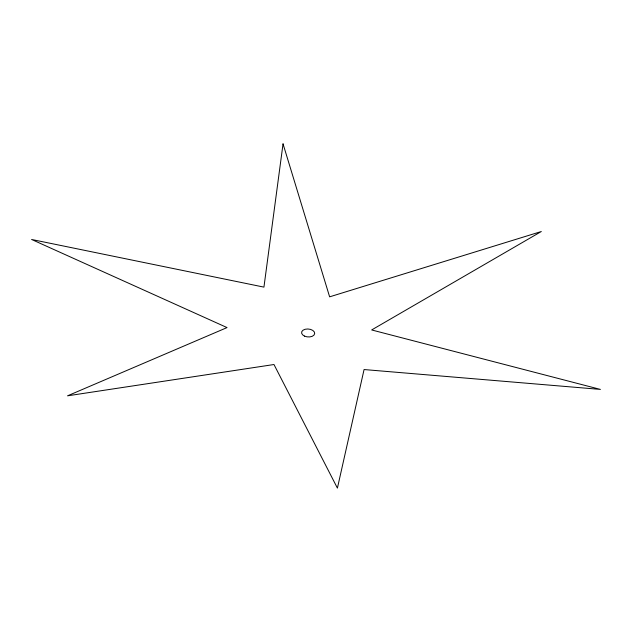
<?xml version="1.0" encoding="UTF-8"?>
<svg xmlns="http://www.w3.org/2000/svg" width="632" height="632" viewBox="0 0 632 632"><rect width="100%" height="100%" fill="white"/><g stroke="black" fill="none" stroke-linecap="round" stroke-linejoin="round"><path stroke-width="0.95" d="M283.041 143.883L263.939 287.125L31.6 239.473L227.038 327.581L67.537 395.822L273.98 364.522L337.409 488.117L364.072 369.546L600.4 389.407L371.656 329.951L541.308 231.525L329.627 296.835L283.041 143.883M304.498 336.098A6.573 3.974 4.8 0 0 314.681 333.578A6.573 3.974 4.8 0 0 305.232 329.248A6.573 3.974 4.8 0 0 304.498 336.098"/></g></svg>
